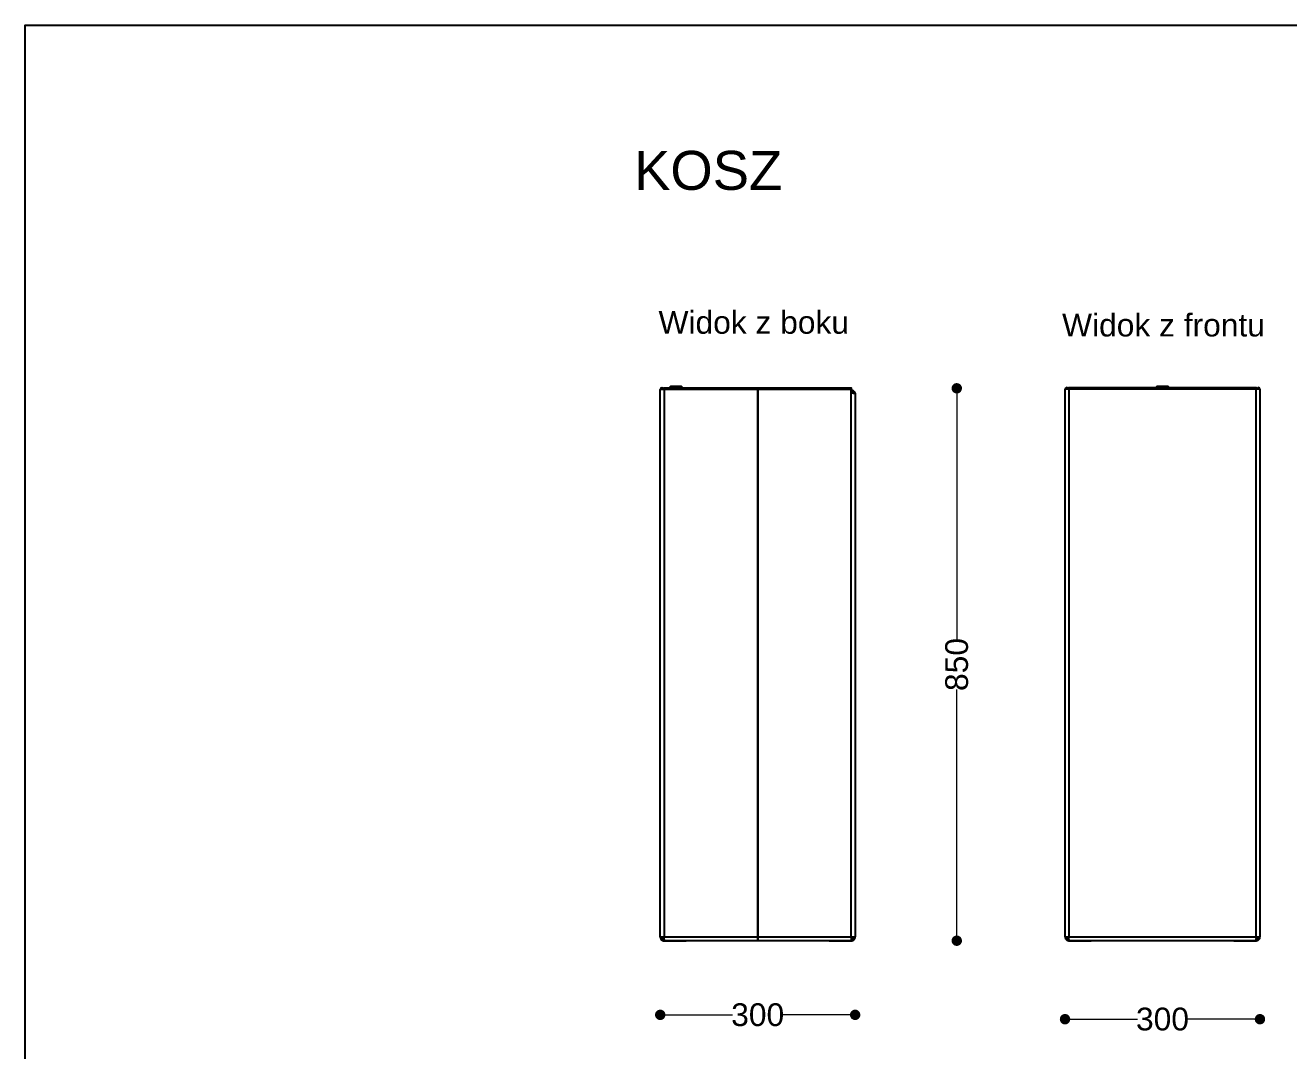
# Model space of a CAD drawing. Header units: millimetres. Extents: x 10366 to 13995, y 24552 to 29685.
# Drawn here: x 10366 to 12311, y 28107 to 29685 of the extents above; entities that cross this region are included whole.
import ezdxf

# ---------------------------------------------------------------- set-up
doc = ezdxf.new("R2010")
doc.units = ezdxf.units.MM
doc.header["$LTSCALE"] = 3
doc.layers.add('DomyÅ›lny', color=7, linetype='Continuous')
doc.styles.get("Standard").update_dxf_attribs({"font": 'arial.ttf'})
doc.dimstyles.new('MATEUSZ', dxfattribs={"dimtxt": 35, "dimasz": 16, "dimexe": 0.18, "dimexo": 0.0625, "dimgap": 0.09, "dimtad": 0, "dimdec": 0, "dimdsep": 46, "dimtxsty": 'Standard', "dimblk": 'DOT', "dimcen": 0.09, "dimse1": 1, "dimse2": 1, "dimadec": 0, "dimazin": 0, "dimtfac": 1, "dimtdec": 0, "dimtofl": 0, "dimtmove": 0, "dimatfit": 3, "dimfxl": 1, "dimtolj": 1, "dimtzin": 0, "dimlwd": 9, "dimlwe": 9, "dimarcsym": 0})

# ---------------------------------------------------------------- blocks, each defined once
blk = doc.blocks.new('_Dot')
at = {"color": 0, "linetype": 'ByBlock', "lineweight": -2}
blk.add_line((-0.5, 0), (-1, 0), dxfattribs=at)
at = {"color": 0, "linetype": 'ByBlock', "const_width": 0.5}
blk.add_lwpolyline([(-0.25, 0, 1), (0.25, 0, 1)], format="xyb", close=True, dxfattribs=at)
blk = doc.blocks.new('*D13')
at = {"color": 0, "lineweight": 9, "transparency": 16777216}
for p, q in [((11359.4, 28161.9), (11454.7, 28161.9)), ((11627.4, 28161.9), (11532.1, 28161.9))]:
    blk.add_line(p, q, dxfattribs=at)
at = {"layer": 'Defpoints', "color": 0, "transparency": 16777216}
for p in [(11343.4, 29124.3), (11643.4, 29118.3), (11643.4, 28161.9)]:
    blk.add_point(p, dxfattribs=at)
at = {"color": 0, "lineweight": 9, "transparency": 16777216, "xscale": 16, "yscale": 16, "zscale": 16, "rotation": 180}
blk.add_blockref('_Dot', (11343.4, 28161.9), dxfattribs=at)
at = {"color": 0, "lineweight": 9, "transparency": 16777216, "xscale": 16, "yscale": 16, "zscale": 16}
blk.add_blockref('_Dot', (11643.4, 28161.9), dxfattribs=at)
at = {"color": 0, "transparency": 16777216, "insert": (11493.4, 28161.9), "char_height": 35, "attachment_point": 5}
blk.add_mtext('\\A1;300', dxfattribs=at)
blk = doc.blocks.new('*D14')
at = {"color": 0, "lineweight": 9, "transparency": 16777216}
for p, q in [((11982.4, 28155.2), (12077.7, 28155.2)), ((12250.4, 28155.2), (12155.1, 28155.2))]:
    blk.add_line(p, q, dxfattribs=at)
at = {"layer": 'Defpoints', "color": 0, "transparency": 16777216}
for p in [(11966.4, 28281.9), (12266.4, 28281.9), (12266.4, 28155.2)]:
    blk.add_point(p, dxfattribs=at)
at = {"color": 0, "lineweight": 9, "transparency": 16777216, "xscale": 16, "yscale": 16, "zscale": 16, "rotation": 180}
blk.add_blockref('_Dot', (11966.4, 28155.2), dxfattribs=at)
at = {"color": 0, "lineweight": 9, "transparency": 16777216, "xscale": 16, "yscale": 16, "zscale": 16}
blk.add_blockref('_Dot', (12266.4, 28155.2), dxfattribs=at)
at = {"color": 0, "transparency": 16777216, "insert": (12116.4, 28155.2), "char_height": 35, "attachment_point": 5}
blk.add_mtext('\\A1;300', dxfattribs=at)
blk = doc.blocks.new('*D15')
at = {"color": 0, "lineweight": 9, "transparency": 16777216}
for p, q in [((11799.8, 29110), (11799.8, 28739.7)), ((11799.8, 28292), (11799.8, 28662.3))]:
    blk.add_line(p, q, dxfattribs=at)
at = {"layer": 'Defpoints', "color": 0, "transparency": 16777216}
for p in [(11799.8, 29126), (11971.8, 29126), (11972.3, 28276)]:
    blk.add_point(p, dxfattribs=at)
at = {"color": 0, "lineweight": 9, "transparency": 16777216, "xscale": 16, "yscale": 16, "zscale": 16}
for p, rotation in [((11799.8, 29126), 90), ((11799.8, 28276), 270)]:
    blk.add_blockref('_Dot', p, dxfattribs=dict(at, rotation=rotation))
at = {"color": 0, "transparency": 16777216, "insert": (11799.8, 28701), "char_height": 35, "attachment_point": 5, "rotation": 90}
blk.add_mtext('\\A1;850', dxfattribs=at)

msp = doc.modelspace()

# ---------------------------------------------------------------- linework, layer by layer
msp.add_lwpolyline([(10366.2, 24552.5), (10366.2, 29684.6), (13995, 29684.6), (13995, 24552.5)], close=True)
at = {"layer": 'DomyÅ›lny'}
for p, q in [((11357.9, 29127.3), (11359.4, 29128.8)), ((11376.4, 29128.8), (11377.9, 29127.3)), ((12106.4, 29127.5), (12107.9, 29129)), ((12124.9, 29129), (12126.4, 29127.5)), ((11345.4, 29124.3), (11343.4, 29124.3)), ((11343.4, 29076.8), (11343.4, 29124.3)), ((11349.3, 29126.8), (11493.4, 29126.8)), ((11493.4, 29124.3), (11349.3, 29124.3)), ((11349.3, 29124.3), (11349.3, 29076.8)), ((11357.9, 29126.8), (11357.9, 29127.3)), ((11377.9, 29127.3), (11377.9, 29126.8)), ((11493.4, 29126.8), (11637.5, 29126.8)), ((11637.5, 29124.3), (11493.4, 29124.3)), ((11493.4, 29076.8), (11493.4, 29124.3)), ((11493.4, 29124.3), (11493.4, 29076.8)), ((11637.5, 29118.3), (11637.5, 29124.3)), ((11637.5, 29122.8), (11638.9, 29122.8)), ((11637.5, 29076.8), (11637.5, 29118.3)), ((11641.4, 29118.3), (11643.4, 29118.3)), ((11643.4, 29118.3), (11643.4, 29076.8)), ((11966.4, 29077), (11966.4, 29124.5)), ((11968.4, 29124.5), (11966.4, 29124.5)), ((11972.3, 29127), (12260.5, 29127)), ((11972.3, 29124.5), (11972.3, 29077)), ((12260.5, 29124.5), (11972.3, 29124.5)), ((12106.4, 29127), (12106.4, 29127.5)), ((12126.4, 29127.5), (12126.4, 29127)), ((12260.5, 29077), (12260.5, 29124.5)), ((12266.4, 29124.5), (12264.4, 29124.5)), ((12266.4, 29124.5), (12266.4, 29077)), ((11343.4, 28325.8), (11343.4, 29076.8)), ((11349.3, 29076.8), (11349.3, 28325.8)), ((11493.4, 28325.8), (11493.4, 29076.8)), ((11493.4, 29076.8), (11493.4, 28325.8)), ((11637.5, 28325.8), (11637.5, 29076.8)), ((11643.4, 29076.8), (11643.4, 28325.8)), ((11966.4, 28326), (11966.4, 29077)), ((11972.3, 29077), (11972.3, 28326)), ((12260.5, 28326), (12260.5, 29077)), ((12266.4, 29077), (12266.4, 28326)), ((11343.4, 28281.7), (11343.4, 28325.8)), ((11349.3, 28325.8), (11349.3, 28281.7)), ((11493.4, 28281.7), (11493.4, 28325.8)), ((11493.4, 28325.8), (11493.4, 28281.7)), ((11637.5, 28281.7), (11637.5, 28325.8)), ((11643.4, 28325.8), (11643.4, 28281.7)), ((11966.4, 28281.9), (11966.4, 28326)), ((11972.3, 28326), (11972.3, 28281.9)), ((12260.5, 28281.9), (12260.5, 28326)), ((12266.4, 28326), (12266.4, 28281.9)), ((11343.4, 28281.7), (11345.4, 28281.7)), ((11349.3, 28281.7), (11493.4, 28281.7)), ((11349.3, 28277.8), (11349.3, 28275.8)), ((11349.3, 28275.8), (11383.4, 28275.8)), ((11493.4, 28275.8), (11349.7, 28275.8)), ((11383.8, 28275.8), (11349.7, 28275.8)), ((11493.4, 28281.7), (11637.5, 28281.7)), ((11637.2, 28275.8), (11493.4, 28275.8)), ((11637.2, 28275.8), (11603.1, 28275.8)), ((11603.4, 28275.8), (11637.5, 28275.8)), ((11637.5, 28277.8), (11637.5, 28275.8)), ((11641.4, 28281.7), (11643.4, 28281.7)), ((11966.4, 28281.9), (11968.4, 28281.9)), ((11972.3, 28281.9), (12260.5, 28281.9)), ((11972.3, 28278), (11972.3, 28276)), ((11972.3, 28276), (12006.4, 28276)), ((12006.8, 28276), (11972.6, 28276)), ((12260.2, 28276), (11972.6, 28276)), ((12260.2, 28276), (12226, 28276)), ((12226.4, 28276), (12260.5, 28276)), ((12260.5, 28278), (12260.5, 28276)), ((12264.4, 28281.9), (12266.4, 28281.9))]:
    msp.add_line(p, q, dxfattribs=at)
for points in [[(11373.9, 29128.8, 0), (11361.9, 29128.8, 0), (11359.4, 29128.8, 0), (11361.9, 29128.8, 0), (11373.9, 29128.8, 0), (11376.4, 29128.8, 0)], [(12110.4, 29129, 0), (12107.9, 29129, 0), (12110.4, 29129, 0), (12122.4, 29129, 0), (12124.9, 29129, 0), (12122.4, 29129, 0)], [(11349.3, 29124.3, 0), (11349.3, 29126.8, 0)], [(11493.4, 29124.3, 0), (11493.4, 29126.8, 0)], [(11637.5, 29124.3, 0), (11637.5, 29126.8, 0)], [(11972.3, 29124.5, 0), (11972.3, 29127, 0)], [(12260.5, 29124.5, 0), (12260.5, 29127, 0)]]:
    msp.add_polyline3d(points, close=True, dxfattribs=at)
for points in [[(11349.3, 29124.3, 0), (11343.4, 29124.3, 0)], [(11357.9, 29127.3, 0), (11357.9, 29127.3, 0), (11357.9, 29127.3, 0), (11357.9, 29127.3, 0), (11357.9, 29127.3, 0), (11357.9, 29127.3, 0), (11357.9, 29127.3, 0), (11357.9, 29127.3, 0), (11357.9, 29127.3, 0), (11357.9, 29127.3, 0), (11357.9, 29127.3, 0), (11358, 29127.3, 0), (11358.2, 29127.3, 0), (11360.6, 29127.3, 0), (11377.9, 29127.3, 0)], [(11493.4, 29124.3, 0), (11493.4, 29126.8, 0)], [(11643.4, 29118.3, 0), (11643.4, 29118.3, 0), (11643.4, 29118.3, 0), (11643.4, 29118.3, 0), (11643.4, 29118.3, 0), (11643.4, 29118.3, 0), (11643.4, 29118.3, 0), (11643.4, 29118.3, 0), (11643.4, 29118.3, 0), (11643.4, 29118.3, 0), (11643.4, 29118.3, 0), (11643.4, 29118.3, 0), (11643.4, 29118.3, 0), (11643.4, 29118.3, 0), (11643.4, 29118.3, 0), (11643.2, 29118.3, 0), (11641.7, 29118.3, 0), (11637.5, 29118.3, 0)], [(11972.3, 29124.5, 0), (11966.4, 29124.5, 0)], [(12106.4, 29127.5, 0), (12106.4, 29127.5, 0), (12106.4, 29127.5, 0), (12106.4, 29127.5, 0), (12106.4, 29127.5, 0), (12106.4, 29127.5, 0), (12106.4, 29127.5, 0), (12106.4, 29127.5, 0), (12106.4, 29127.5, 0), (12106.4, 29127.5, 0), (12106.4, 29127.5, 0), (12106.5, 29127.5, 0), (12106.7, 29127.5, 0), (12109, 29127.5, 0), (12126.4, 29127.5, 0)], [(12266.4, 29124.5, 0), (12266.4, 29124.5, 0), (12266.4, 29124.5, 0), (12266.4, 29124.5, 0), (12266.4, 29124.5, 0), (12266.4, 29124.5, 0), (12266.4, 29124.5, 0), (12266.4, 29124.5, 0), (12266.4, 29124.5, 0), (12266.4, 29124.5, 0), (12266.4, 29124.5, 0), (12266.4, 29124.5, 0), (12266.4, 29124.5, 0), (12266.4, 29124.5, 0), (12266.2, 29124.5, 0), (12264.7, 29124.5, 0), (12260.5, 29124.5, 0)], [(11343.4, 28281.7, 0), (11343.4, 28281.7, 0), (11343.4, 28281.7, 0), (11343.4, 28281.7, 0), (11343.4, 28281.7, 0), (11343.4, 28281.7, 0), (11343.4, 28281.7, 0), (11343.4, 28281.7, 0), (11343.4, 28281.7, 0), (11343.4, 28281.7, 0), (11343.4, 28281.7, 0), (11343.4, 28281.7, 0), (11343.4, 28281.7, 0), (11343.4, 28281.7, 0), (11343.5, 28281.7, 0), (11343.6, 28281.7, 0), (11344.1, 28281.7, 0), (11349.3, 28281.7, 0)], [(11343.4, 28281.7, 0), (11343.4, 28281.1, 0), (11343.5, 28280.6, 0), (11343.7, 28280, 0), (11343.9, 28279.4, 0), (11344.1, 28278.9, 0), (11344.4, 28278.4, 0), (11344.7, 28278, 0), (11345.1, 28277.5, 0), (11345.6, 28277.2, 0), (11346, 28276.8, 0), (11346.5, 28276.5, 0), (11347, 28276.3, 0), (11347.6, 28276.1, 0), (11348.2, 28275.9, 0), (11348.7, 28275.8, 0), (11349.3, 28275.8, 0)], [(11345.4, 28281.7, 0), (11345.4, 28281.3, 0), (11345.5, 28280.9, 0), (11345.6, 28280.6, 0), (11345.7, 28280.2, 0), (11345.9, 28279.9, 0), (11346.1, 28279.5, 0), (11346.3, 28279.2, 0), (11346.5, 28279, 0), (11346.8, 28278.7, 0), (11347.1, 28278.5, 0), (11347.5, 28278.3, 0), (11347.8, 28278.1, 0), (11348.2, 28278, 0), (11348.5, 28277.9, 0), (11348.9, 28277.8, 0), (11349.3, 28277.8, 0)], [(11349.3, 28281.7, 0), (11349.4, 28280.5, 0)], [(11349.7, 28275.8, 0), (11349.7, 28275.8, 0), (11349.7, 28275.8, 0), (11349.6, 28275.8, 0), (11349.6, 28275.8, 0), (11349.6, 28275.8, 0), (11349.6, 28275.8, 0), (11349.6, 28275.8, 0), (11349.6, 28275.8, 0), (11349.6, 28275.8, 0), (11349.6, 28275.9, 0), (11349.6, 28276, 0), (11349.5, 28276.9, 0), (11349.3, 28281.7, 0)], [(11493.4, 28275.8, 0), (11493.4, 28275.8, 0), (11493.4, 28275.8, 0), (11493.4, 28275.8, 0), (11493.4, 28275.8, 0), (11493.4, 28275.8, 0), (11493.4, 28275.8, 0), (11493.4, 28275.8, 0), (11493.4, 28275.8, 0), (11493.4, 28275.8, 0), (11493.4, 28275.8, 0), (11493.4, 28275.8, 0), (11493.4, 28275.8, 0), (11493.4, 28275.8, 0), (11493.4, 28275.9, 0), (11493.4, 28276, 0), (11493.4, 28276.5, 0), (11493.4, 28281.7, 0)], [(11493.4, 28281.7, 0), (11493.4, 28275.8, 0)], [(11637.5, 28281.7, 0), (11637.3, 28277.5, 0), (11637.3, 28276.3, 0), (11637.2, 28275.9, 0), (11637.2, 28275.8, 0), (11637.2, 28275.8, 0), (11637.2, 28275.8, 0), (11637.2, 28275.8, 0), (11637.2, 28275.8, 0), (11637.2, 28275.8, 0), (11637.2, 28275.8, 0), (11637.2, 28275.8, 0), (11637.2, 28275.8, 0), (11637.2, 28275.8, 0), (11637.2, 28275.8, 0)], [(11637.5, 28281.7, 0), (11637.4, 28280.5, 0)], [(11637.5, 28281.7, 0), (11643.4, 28281.7, 0)], [(11641.4, 28281.7, 0), (11641.4, 28281.3, 0), (11641.3, 28280.9, 0), (11641.2, 28280.6, 0), (11641.1, 28280.2, 0), (11640.9, 28279.9, 0), (11640.8, 28279.5, 0), (11640.5, 28279.2, 0), (11640.3, 28279, 0), (11640, 28278.7, 0), (11639.7, 28278.5, 0), (11639.4, 28278.3, 0), (11639, 28278.1, 0), (11638.6, 28278, 0), (11638.3, 28277.9, 0), (11637.9, 28277.8, 0), (11637.5, 28277.8, 0)], [(11637.5, 28275.8, 0), (11638.1, 28275.8, 0), (11638.7, 28275.9, 0), (11639.2, 28276.1, 0), (11639.8, 28276.3, 0), (11640.3, 28276.5, 0), (11640.8, 28276.8, 0), (11641.3, 28277.2, 0), (11641.7, 28277.5, 0), (11642.1, 28278, 0), (11642.4, 28278.4, 0), (11642.7, 28278.9, 0), (11643, 28279.4, 0), (11643.2, 28280, 0), (11643.3, 28280.6, 0), (11643.4, 28281.1, 0), (11643.4, 28281.7, 0)], [(11966.4, 28281.9, 0), (11966.4, 28281.9, 0), (11966.4, 28281.9, 0), (11966.4, 28281.9, 0), (11966.4, 28281.9, 0), (11966.4, 28281.9, 0), (11966.4, 28281.9, 0), (11966.4, 28281.9, 0), (11966.4, 28281.9, 0), (11966.4, 28281.9, 0), (11966.4, 28281.9, 0), (11966.4, 28281.9, 0), (11966.4, 28281.9, 0), (11966.4, 28281.9, 0), (11966.6, 28281.9, 0), (11967.1, 28281.9, 0), (11972.3, 28281.9, 0)], [(11966.4, 28281.9, 0), (11966.4, 28281.3, 0), (11966.5, 28280.7, 0), (11966.7, 28280.2, 0), (11966.9, 28279.6, 0), (11967.1, 28279.1, 0), (11967.4, 28278.6, 0), (11967.7, 28278.1, 0), (11968.1, 28277.7, 0), (11968.6, 28277.3, 0), (11969, 28277, 0), (11969.5, 28276.7, 0), (11970, 28276.4, 0), (11970.6, 28276.2, 0), (11971.1, 28276.1, 0), (11971.7, 28276, 0), (11972.3, 28276, 0)], [(11968.4, 28281.9, 0), (11968.4, 28281.5, 0), (11968.5, 28281.1, 0), (11968.6, 28280.7, 0), (11968.7, 28280.4, 0), (11968.9, 28280, 0), (11969.1, 28279.7, 0), (11969.3, 28279.4, 0), (11969.5, 28279.1, 0), (11969.8, 28278.9, 0), (11970.1, 28278.6, 0), (11970.5, 28278.4, 0), (11970.8, 28278.3, 0), (11971.2, 28278.1, 0), (11971.5, 28278, 0), (11971.9, 28278, 0), (11972.3, 28278, 0)], [(11972.3, 28281.9, 0), (11972.4, 28280.6, 0)], [(11972.6, 28276, 0), (11972.6, 28276, 0), (11972.6, 28276, 0), (11972.6, 28276, 0), (11972.6, 28276, 0), (11972.6, 28276, 0), (11972.6, 28276, 0), (11972.6, 28276, 0), (11972.6, 28276, 0), (11972.6, 28276, 0), (11972.6, 28276, 0), (11972.6, 28276.1, 0), (11972.5, 28277.1, 0), (11972.3, 28281.9, 0)], [(12260.5, 28281.9, 0), (12260.3, 28277.7, 0), (12260.2, 28276.4, 0), (12260.2, 28276.1, 0), (12260.2, 28276, 0), (12260.2, 28276, 0), (12260.2, 28276, 0), (12260.2, 28276, 0), (12260.2, 28276, 0), (12260.2, 28276, 0), (12260.2, 28276, 0), (12260.2, 28276, 0), (12260.2, 28276, 0), (12260.2, 28276, 0), (12260.2, 28276, 0)], [(12260.5, 28281.9, 0), (12260.4, 28280.6, 0)], [(12260.5, 28281.9, 0), (12266.4, 28281.9, 0)], [(12264.4, 28281.9, 0), (12264.4, 28281.5, 0), (12264.3, 28281.1, 0), (12264.2, 28280.7, 0), (12264.1, 28280.4, 0), (12263.9, 28280, 0), (12263.7, 28279.7, 0), (12263.5, 28279.4, 0), (12263.3, 28279.1, 0), (12263, 28278.9, 0), (12262.7, 28278.6, 0), (12262.3, 28278.4, 0), (12262, 28278.3, 0), (12261.6, 28278.1, 0), (12261.3, 28278, 0), (12260.9, 28278, 0), (12260.5, 28278, 0)], [(12260.5, 28276, 0), (12261.1, 28276, 0), (12261.7, 28276.1, 0), (12262.2, 28276.2, 0), (12262.8, 28276.4, 0), (12263.3, 28276.7, 0), (12263.8, 28277, 0), (12264.2, 28277.3, 0), (12264.7, 28277.7, 0), (12265.1, 28278.1, 0), (12265.4, 28278.6, 0), (12265.7, 28279.1, 0), (12266, 28279.6, 0), (12266.1, 28280.2, 0), (12266.3, 28280.7, 0), (12266.4, 28281.3, 0), (12266.4, 28281.9, 0)]]:
    msp.add_polyline3d(points, dxfattribs=at)
for centre, radius, start, end in [((11345.9, 29124.3), 2.5, 0, 180), ((11345.9, 29124.3), 0.5, 0, 180), ((11638.9, 29120.3), 1.5, 0, 180), ((11638.9, 29120.3), 1.5, 0, 180), ((11638.9, 29120.3), 1.5, 180, 253.1255), ((11638.9, 29120.3), 1.5, 180, 253.1255), ((11638.9, 29120.3), 2.5, 0, 110.349), ((11640.9, 29118.3), 2.5, 0, 180), ((11638.9, 29120.3), 2.5, 10.5501, 90), ((11638.9, 29120.3), 2.5, 306.8699, 323.1301), ((11640.9, 29118.3), 0.5, 0, 180), ((11968.9, 29124.5), 2.5, 0, 180), ((11968.9, 29124.5), 0.5, 0, 180), ((12263.9, 29124.5), 2.5, 0, 180), ((12263.9, 29124.5), 0.5, 0, 180)]:
    msp.add_arc(centre, radius, start, end, dxfattribs=at)

# ---------------------------------------------------------------- texts
for s, height, p in [('KOSZ', 60, (11303.1, 29431.4)), ('Widok z boku', 34.962, (11340.8, 29210)), ('Widok z frontu', 34.962, (11961.9, 29205.8))]:
    msp.add_text(s, height=height).set_placement(p)

# ---------------------------------------------------------------- dimensions: what is measured, and where the dimension line sits
dim = msp.add_linear_dim(base=(11799.8, 29126), p1=(11972.3, 28276), p2=(11971.8, 29126), angle=90, dimstyle='MATEUSZ')
dim.commit()
dim.dimension.update_dxf_attribs({"geometry": '*D15', "text_midpoint": (11799.8, 28701)})
for base, p1, p2, picture, middle in [((11643.4, 28161.9), (11343.4, 29124.3), (11643.4, 29118.3), '*D13', (11493.4, 28161.9)), ((12266.4, 28155.2), (11966.4, 28281.9), (12266.4, 28281.9), '*D14', (12116.4, 28155.2))]:
    dim = msp.add_linear_dim(base=base, p1=p1, p2=p2, dimstyle='MATEUSZ')
    dim.commit()
    dim.dimension.update_dxf_attribs({"geometry": picture, "text_midpoint": middle})

doc.saveas('drawing.dxf')
